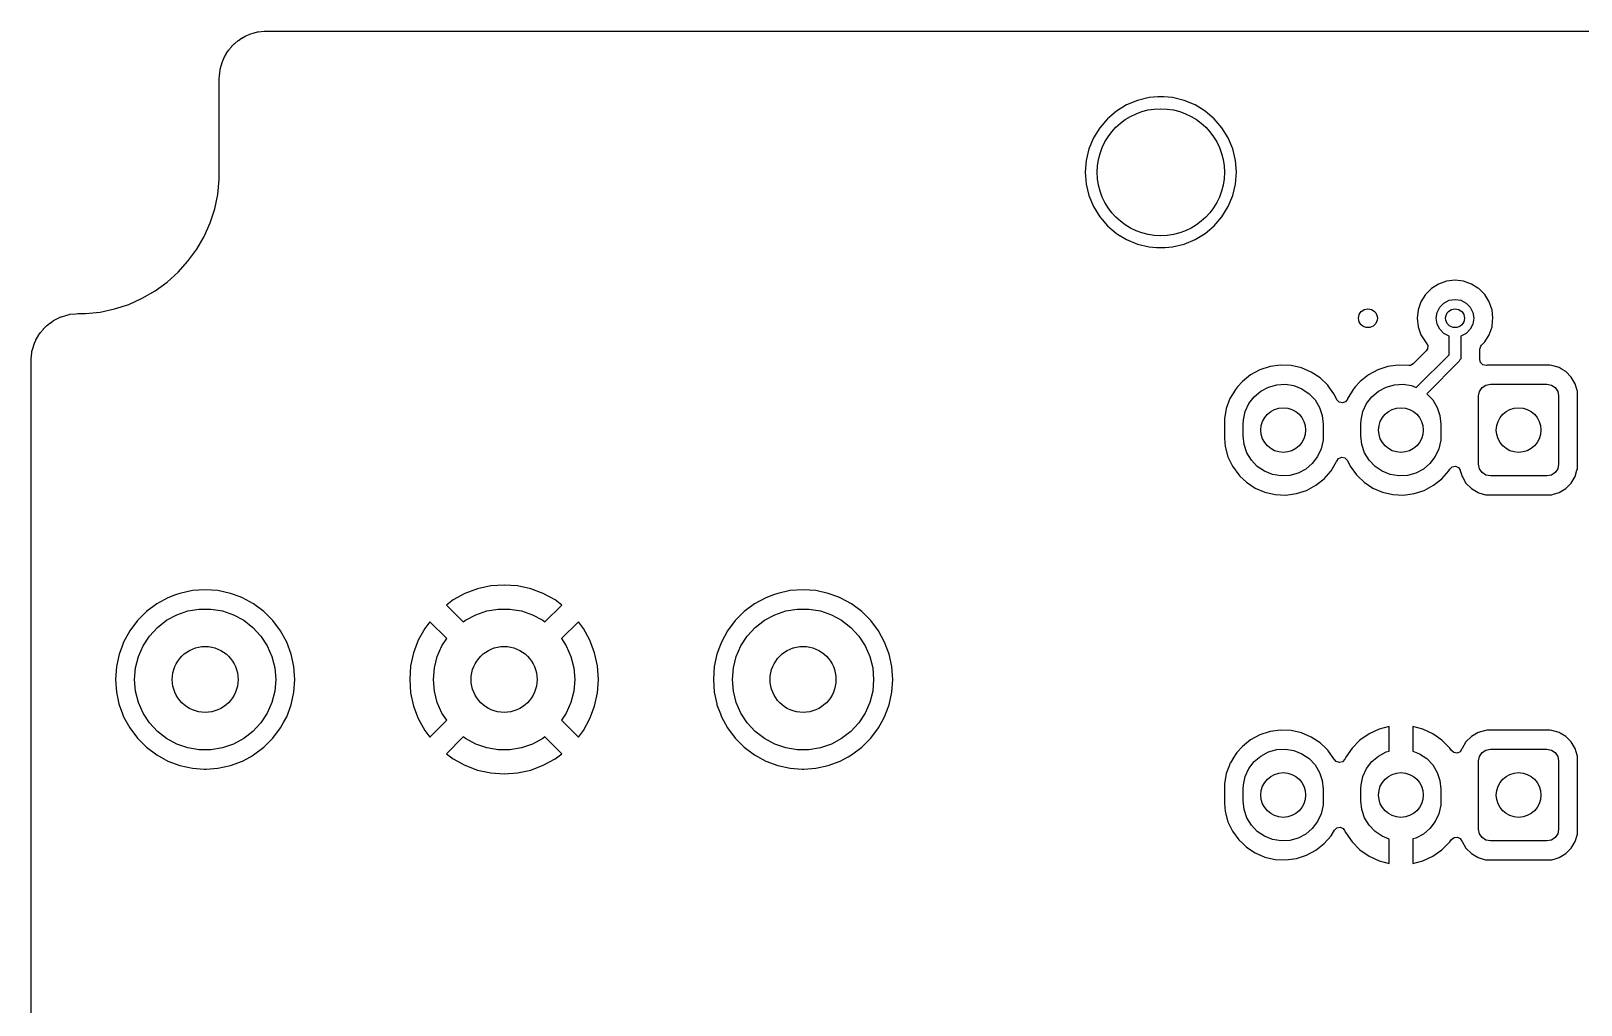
# Model space of a CAD drawing. Extents: x 0.71 to 7.56, y -5.16 to -0.79.
# Drawn here: x 0.709 to 2.005, y -1.602 to -0.787 of the extents above; entities that cross this region are included whole.
import ezdxf

# ---------------------------------------------------------------- set-up
doc = ezdxf.new("R2010")
doc.units = 0
doc.header["$MEASUREMENT"] = 0
doc.layers.add('BLACK', color=7, linetype='CONTINUOUS')

msp = doc.modelspace()

# ---------------------------------------------------------------- linework, layer by layer
at = {"layer": 'BLACK', "linetype": 'CONTINUOUS'}
for p, q in [((0.888368, -0.791513), (0.891025, -0.790274)), ((0.891025, -0.790274), (0.89167, -0.790027)), ((0.89167, -0.790027), (0.895341, -0.788913)), ((0.895341, -0.788913), (0.897965, -0.78821)), ((0.897965, -0.78821), (0.898749, -0.788068)), ((0.898749, -0.788068), (0.903722, -0.787578)), ((0.903722, -0.787578), (0.905406, -0.787431)), ((0.905406, -0.787431), (0.905618, -0.787421)), ((0.905618, -0.787421), (3.14472, -0.787421)), ((0.872805, -0.805138), (0.874055, -0.803353)), ((0.874055, -0.803353), (0.874166, -0.803206)), ((0.874166, -0.803206), (0.876501, -0.800361)), ((0.876501, -0.800361), (0.87666, -0.800185)), ((0.87666, -0.800185), (0.878926, -0.79792)), ((0.878926, -0.79792), (0.879101, -0.797761)), ((0.879101, -0.797761), (0.881946, -0.795426)), ((0.881946, -0.795426), (0.882093, -0.795315)), ((0.882093, -0.795315), (0.884698, -0.79349)), ((0.884698, -0.79349), (0.884947, -0.793337)), ((0.884947, -0.793337), (0.888254, -0.79157)), ((0.888254, -0.79157), (0.888368, -0.791513)), ((0.86695, -0.819225), (0.867654, -0.816601)), ((0.867654, -0.816601), (0.868767, -0.81293)), ((0.868767, -0.81293), (0.869014, -0.812285)), ((0.869014, -0.812285), (0.870253, -0.809628)), ((0.870253, -0.809628), (0.87031, -0.809514)), ((0.87031, -0.809514), (0.872077, -0.806207)), ((0.872077, -0.806207), (0.872231, -0.805958)), ((0.872231, -0.805958), (0.872805, -0.805138)), ((0.866161, -0.826878), (0.866171, -0.826665)), ((0.866161, -0.905492), (0.866161, -0.826878)), ((0.866171, -0.826665), (0.86627, -0.825531)), ((0.86627, -0.825531), (0.866318, -0.824982)), ((0.866318, -0.824982), (0.866808, -0.820009)), ((0.866808, -0.820009), (0.86695, -0.819225)), ((1.65107, -0.8425), (1.64366, -0.843083)), ((1.65602, -0.8425), (1.65107, -0.8425)), ((1.65107, -0.8425), (1.65107, -0.8425)), ((1.66343, -0.843083), (1.65602, -0.8425)), ((1.65602, -0.8425), (1.65602, -0.8425)), ((1.61639, -0.854376), (1.60885, -0.860818)), ((1.62485, -0.849194), (1.61639, -0.854376)), ((1.61639, -0.854376), (1.61639, -0.854376)), ((1.63401, -0.845399), (1.62485, -0.849194)), ((1.64366, -0.843083), (1.63401, -0.845399)), ((1.67308, -0.845399), (1.66343, -0.843083)), ((1.68224, -0.849194), (1.67308, -0.845399)), ((1.6907, -0.854376), (1.68224, -0.849194)), ((1.69266, -0.856058), (1.6907, -0.854376)), ((1.6907, -0.854376), (1.6907, -0.854376)), ((1.60241, -0.86836), (1.59723, -0.876817)), ((1.60885, -0.860818), (1.60241, -0.86836)), ((1.60241, -0.86836), (1.60241, -0.86836)), ((1.69824, -0.860818), (1.69266, -0.856058)), ((1.69994, -0.862812), (1.69824, -0.860818)), ((1.70468, -0.86836), (1.69994, -0.862812)), ((1.70986, -0.876817), (1.70468, -0.86836)), ((1.70468, -0.86836), (1.70468, -0.86836)), ((1.59723, -0.876817), (1.59343, -0.88598)), ((1.71206, -0.882131), (1.70986, -0.876817)), ((1.59343, -0.88598), (1.59111, -0.895624)), ((1.71366, -0.88598), (1.71206, -0.882131)), ((1.71597, -0.895624), (1.71366, -0.88598)), ((0.866161, -0.905512), (0.866161, -0.905492)), ((0.866161, -0.911703), (0.866161, -0.905512)), ((1.59111, -0.895624), (1.59034, -0.905512)), ((1.59034, -0.905512), (1.59111, -0.9154)), ((1.71675, -0.905512), (1.71597, -0.895624)), ((1.71597, -0.9154), (1.71675, -0.905512)), ((0.864867, -0.924017), (0.866161, -0.911703)), ((1.59111, -0.9154), (1.59343, -0.925044)), ((1.71366, -0.925044), (1.71597, -0.9154)), ((0.862293, -0.936128), (0.864867, -0.924017)), ((1.59343, -0.925044), (1.59723, -0.934207)), ((1.70986, -0.934207), (1.71366, -0.925044)), ((0.858467, -0.947904), (0.862293, -0.936128)), ((1.59723, -0.934207), (1.60241, -0.942664)), ((1.60241, -0.942664), (1.60241, -0.942664)), ((1.60241, -0.942664), (1.6044, -0.945001)), ((1.6044, -0.945001), (1.60885, -0.950206)), ((1.69824, -0.950206), (1.70468, -0.942664)), ((1.70468, -0.942664), (1.70986, -0.934207)), ((0.84724, -0.969938), (0.85343, -0.959215)), ((0.85343, -0.959215), (0.858467, -0.947904)), ((1.60885, -0.950206), (1.61282, -0.953598)), ((1.61282, -0.953598), (1.61639, -0.956647)), ((1.61639, -0.956647), (1.61639, -0.956647)), ((1.61639, -0.956647), (1.61719, -0.957137)), ((1.61719, -0.957137), (1.62485, -0.961829)), ((1.68224, -0.961829), (1.6907, -0.956647)), ((1.6907, -0.956647), (1.69824, -0.950206)), ((0.839962, -0.979955), (0.84724, -0.969938)), ((1.62485, -0.961829), (1.63401, -0.965625)), ((1.63401, -0.965625), (1.64366, -0.96794)), ((1.64366, -0.96794), (1.6498, -0.968424)), ((1.6498, -0.968424), (1.65107, -0.968524)), ((1.65107, -0.968524), (1.65107, -0.968524)), ((1.65107, -0.968524), (1.65602, -0.968524)), ((1.65602, -0.968524), (1.65719, -0.968432)), ((1.65719, -0.968432), (1.66343, -0.96794)), ((1.66343, -0.96794), (1.67308, -0.965625)), ((1.67308, -0.965625), (1.68224, -0.961829)), ((0.831677, -0.989157), (0.839962, -0.979955)), ((0.812458, -1.00472), (0.822475, -0.997442)), ((0.822475, -0.997442), (0.831677, -0.989157)), ((1.89253, -0.996639), (1.88583, -0.998985)), ((1.89959, -0.995844), (1.89253, -0.996639)), ((1.89253, -0.996639), (1.89253, -0.996639)), ((1.90664, -0.996639), (1.89959, -0.995844)), ((1.89959, -0.995844), (1.89959, -0.995844)), ((1.91335, -0.998985), (1.90664, -0.996639)), ((1.90664, -0.996639), (1.90664, -0.996639)), ((0.790424, -1.01595), (0.801735, -1.01091)), ((0.801735, -1.01091), (0.812458, -1.00472)), ((1.87479, -1.00778), (1.87101, -1.0138)), ((1.87981, -1.00276), (1.87479, -1.00778)), ((1.88583, -0.998985), (1.87981, -1.00276)), ((1.91864, -1.00231), (1.91335, -0.998985)), ((1.91936, -1.00276), (1.91864, -1.00231)), ((1.92438, -1.00778), (1.91936, -1.00276)), ((1.92614, -1.01058), (1.92438, -1.00778)), ((1.92791, -1.01339), (1.92614, -1.01058)), ((0.741269, -1.02429), (0.746242, -1.0238)), ((0.746242, -1.0238), (0.747925, -1.02365)), ((0.747925, -1.02365), (0.748138, -1.02364)), ((0.748138, -1.02364), (0.754222, -1.02364)), ((0.754222, -1.02364), (0.766536, -1.02235)), ((0.754222, -1.02364), (0.754222, -1.02364)), ((0.766536, -1.02235), (0.778648, -1.01977)), ((0.778648, -1.01977), (0.790424, -1.01595)), ((1.86867, -1.0205), (1.86787, -1.02756)), ((1.87101, -1.0138), (1.86867, -1.0205)), ((1.86867, -1.0205), (1.86867, -1.0205)), ((1.88384, -1.02756), (1.88461, -1.02269)), ((1.88461, -1.02269), (1.88685, -1.0183)), ((1.88685, -1.0183), (1.89033, -1.01482)), ((1.89033, -1.01482), (1.89472, -1.01258)), ((1.89472, -1.01258), (1.89959, -1.01181)), ((1.89959, -1.01181), (1.90445, -1.01258)), ((1.90445, -1.01258), (1.90884, -1.01482)), ((1.90884, -1.01482), (1.91233, -1.0183)), ((1.91233, -1.0183), (1.91456, -1.02269)), ((1.91456, -1.02269), (1.91533, -1.02756)), ((1.92816, -1.0138), (1.92791, -1.01339)), ((1.92957, -1.01782), (1.92816, -1.0138)), ((1.93051, -1.0205), (1.92957, -1.01782)), ((1.9313, -1.02756), (1.93051, -1.0205)), ((1.93051, -1.0205), (1.93051, -1.0205)), ((0.716686, -1.03943), (0.719021, -1.03658)), ((0.719021, -1.03658), (0.71918, -1.03641)), ((0.71918, -1.03641), (0.721445, -1.03414)), ((0.721445, -1.03414), (0.721621, -1.03398)), ((0.721621, -1.03398), (0.724465, -1.03165)), ((0.724465, -1.03165), (0.724612, -1.03154)), ((0.724612, -1.03154), (0.727218, -1.02971)), ((0.727218, -1.02971), (0.727467, -1.02956)), ((0.727467, -1.02956), (0.730774, -1.02779)), ((0.730774, -1.02779), (0.730888, -1.02773)), ((0.730888, -1.02773), (0.733545, -1.02649)), ((0.733545, -1.02649), (0.73419, -1.02625)), ((0.73419, -1.02625), (0.73786, -1.02513)), ((0.73786, -1.02513), (0.740485, -1.02443)), ((0.740485, -1.02443), (0.741269, -1.02429)), ((1.86787, -1.02756), (1.86787, -1.02756)), ((1.86787, -1.02756), (1.86867, -1.03462)), ((1.86867, -1.03462), (1.86867, -1.03462)), ((1.86867, -1.03462), (1.87101, -1.04132)), ((1.88461, -1.03243), (1.88384, -1.02756)), ((1.88685, -1.03682), (1.88461, -1.03243)), ((1.89033, -1.0403), (1.88685, -1.03682)), ((1.91233, -1.03682), (1.90884, -1.0403)), ((1.91456, -1.03243), (1.91233, -1.03682)), ((1.91533, -1.02756), (1.91456, -1.03243)), ((1.92816, -1.04132), (1.93051, -1.03462)), ((1.93051, -1.03462), (1.93106, -1.02971)), ((1.93106, -1.02971), (1.9313, -1.02756)), ((1.9313, -1.02756), (1.9313, -1.02756)), ((0.710173, -1.05282), (0.711287, -1.04915)), ((0.711287, -1.04915), (0.711534, -1.04851)), ((0.711534, -1.04851), (0.712772, -1.04585)), ((0.712772, -1.04585), (0.71283, -1.04573)), ((0.71283, -1.04573), (0.714597, -1.04243)), ((0.714597, -1.04243), (0.71475, -1.04218)), ((0.71475, -1.04218), (0.716575, -1.03957)), ((0.716575, -1.03957), (0.716686, -1.03943)), ((1.87101, -1.04132), (1.87479, -1.04733)), ((1.87479, -1.04733), (1.87547, -1.04801)), ((1.87547, -1.04801), (1.87679, -1.05043)), ((1.89467, -1.04251), (1.89033, -1.0403)), ((1.89467, -1.05802), (1.89467, -1.04251)), ((1.90884, -1.0403), (1.90451, -1.04251)), ((1.90451, -1.04251), (1.90451, -1.06006)), ((1.92171, -1.05001), (1.92257, -1.04915)), ((1.92257, -1.04915), (1.92438, -1.04733)), ((1.92438, -1.04733), (1.92816, -1.04132)), ((0.708681, -1.0631), (0.70869, -1.06289)), ((0.70869, -1.06289), (0.708838, -1.0612)), ((0.708838, -1.0612), (0.709021, -1.05935)), ((0.709021, -1.05935), (0.709327, -1.05623)), ((0.709327, -1.05623), (0.70947, -1.05545)), ((0.70947, -1.05545), (0.710173, -1.05282)), ((1.87547, -1.05492), (1.86465, -1.06573)), ((1.86722, -1.08547), (1.89467, -1.05802)), ((1.87659, -1.05317), (1.87547, -1.05492)), ((1.87679, -1.05043), (1.87659, -1.05317)), ((1.90365, -1.06247), (1.90307, -1.06354)), ((1.90431, -1.06145), (1.90365, -1.06247)), ((1.90434, -1.0612), (1.90431, -1.06145)), ((1.9044, -1.06111), (1.90434, -1.0612)), ((1.90451, -1.06006), (1.90438, -1.06093)), ((1.90438, -1.06093), (1.9044, -1.06111)), ((1.92028, -1.05346), (1.92105, -1.05082)), ((1.92028, -1.05787), (1.92028, -1.05346)), ((1.92035, -1.0587), (1.92028, -1.05787)), ((1.92028, -1.06124), (1.92029, -1.061)), ((1.92028, -1.06212), (1.92028, -1.06124)), ((1.92089, -1.06449), (1.92028, -1.06212)), ((1.92029, -1.061), (1.92046, -1.05935)), ((1.92046, -1.05935), (1.92035, -1.0587)), ((1.92105, -1.05082), (1.92171, -1.05001)), ((0.708681, -1.12819), (0.708681, -1.0631)), ((1.72867, -1.07489), (1.72175, -1.08041)), ((1.73648, -1.07069), (1.72867, -1.07489)), ((1.72867, -1.07489), (1.72867, -1.07489)), ((1.74491, -1.06795), (1.73648, -1.07069)), ((1.75369, -1.06676), (1.74491, -1.06795)), ((1.74491, -1.06795), (1.74491, -1.06795)), ((1.74491, -1.06795), (1.74491, -1.06795)), ((1.76254, -1.06716), (1.75369, -1.06676)), ((1.75369, -1.06676), (1.75369, -1.06676)), ((1.75369, -1.06676), (1.75369, -1.06676)), ((1.77118, -1.06913), (1.76254, -1.06716)), ((1.76254, -1.06716), (1.76254, -1.06716)), ((1.76254, -1.06716), (1.76254, -1.06716)), ((1.76254, -1.06716), (1.76254, -1.06716)), ((1.76254, -1.06716), (1.76254, -1.06716)), ((1.77933, -1.07261), (1.77118, -1.06913)), ((1.77118, -1.06913), (1.77118, -1.06913)), ((1.78673, -1.07749), (1.77933, -1.07261)), ((1.8271, -1.07489), (1.82017, -1.08041)), ((1.8349, -1.07069), (1.8271, -1.07489)), ((1.8271, -1.07489), (1.8271, -1.07489)), ((1.84333, -1.06795), (1.8349, -1.07069)), ((1.85211, -1.06676), (1.84333, -1.06795)), ((1.84333, -1.06795), (1.84333, -1.06795)), ((1.84333, -1.06795), (1.84333, -1.06795)), ((1.86098, -1.06716), (1.85211, -1.06676)), ((1.85211, -1.06676), (1.85211, -1.06676)), ((1.85211, -1.06676), (1.85211, -1.06676)), ((1.86224, -1.06705), (1.86098, -1.06716)), ((1.86465, -1.06573), (1.86224, -1.06705)), ((1.90307, -1.06354), (1.87598, -1.09063)), ((1.92285, -1.06642), (1.92089, -1.06449)), ((1.92554, -1.06699), (1.92285, -1.06642)), ((1.92655, -1.06691), (1.92554, -1.06699)), ((1.97896, -1.06691), (1.92655, -1.06691)), ((1.92655, -1.06691), (1.92655, -1.06691)), ((1.98042, -1.06702), (1.97896, -1.06691)), ((1.97896, -1.06691), (1.97896, -1.06691)), ((1.98663, -1.06883), (1.98042, -1.06702)), ((1.98042, -1.06702), (1.98042, -1.06702)), ((1.98912, -1.0703), (1.98663, -1.06883)), ((1.98663, -1.06883), (1.98663, -1.06883)), ((1.98663, -1.06883), (1.98663, -1.06883)), ((1.98663, -1.06883), (1.98663, -1.06883)), ((1.9922, -1.07212), (1.98912, -1.0703)), ((1.99677, -1.0767), (1.9922, -1.07212)), ((1.9922, -1.07212), (1.9922, -1.07212)), ((1.71591, -1.08709), (1.71421, -1.08993)), ((1.7177, -1.08504), (1.71591, -1.08709)), ((1.72175, -1.08041), (1.7177, -1.08504)), ((1.73161, -1.09313), (1.73713, -1.08844)), ((1.73713, -1.08844), (1.74352, -1.08505)), ((1.74352, -1.08505), (1.75049, -1.08312)), ((1.75049, -1.08312), (1.75772, -1.08273)), ((1.75772, -1.08273), (1.76486, -1.0839)), ((1.76486, -1.0839), (1.77158, -1.08658)), ((1.77158, -1.08658), (1.77757, -1.09064)), ((1.79313, -1.08362), (1.78673, -1.07749)), ((1.79416, -1.08504), (1.79313, -1.08362)), ((1.79313, -1.08362), (1.79313, -1.08362)), ((1.79834, -1.09079), (1.79416, -1.08504)), ((1.81434, -1.08709), (1.81264, -1.08993)), ((1.81613, -1.08504), (1.81434, -1.08709)), ((1.82017, -1.08041), (1.81613, -1.08504)), ((1.83004, -1.09313), (1.83555, -1.08844)), ((1.83555, -1.08844), (1.84194, -1.08505)), ((1.84194, -1.08505), (1.84892, -1.08312)), ((1.84892, -1.08312), (1.85614, -1.08273)), ((1.85614, -1.08273), (1.86328, -1.0839)), ((1.86328, -1.0839), (1.86722, -1.08547)), ((1.91929, -1.09252), (1.92004, -1.08875)), ((1.92004, -1.08875), (1.92217, -1.08556)), ((1.92217, -1.08556), (1.92537, -1.08343)), ((1.92537, -1.08343), (1.92913, -1.08268)), ((1.92913, -1.08268), (1.97638, -1.08268)), ((1.97638, -1.08268), (1.98014, -1.08343)), ((1.98014, -1.08343), (1.98334, -1.08556)), ((1.98334, -1.08556), (1.98547, -1.08875)), ((1.98547, -1.08875), (1.98622, -1.09252)), ((2.00007, -1.08227), (1.99677, -1.0767)), ((1.99677, -1.0767), (1.99677, -1.0767)), ((1.99677, -1.0767), (1.99677, -1.0767)), ((2.00174, -1.08803), (2.00007, -1.08227)), ((2.00007, -1.08227), (2.00007, -1.08227)), ((2.00007, -1.08227), (2.00007, -1.08227)), ((2.00187, -1.08848), (2.00174, -1.08803)), ((2.00191, -1.08897), (2.00187, -1.08848)), ((1.71137, -1.09469), (1.70826, -1.10299)), ((1.71421, -1.08993), (1.71137, -1.09469)), ((1.71137, -1.09469), (1.71137, -1.09469)), ((1.72419, -1.10546), (1.72723, -1.09889)), ((1.72723, -1.09889), (1.73161, -1.09313)), ((1.77757, -1.09064), (1.78255, -1.09589)), ((1.78255, -1.09589), (1.78628, -1.10209)), ((1.80065, -1.09558), (1.79834, -1.09079)), ((1.80075, -1.09579), (1.80065, -1.09558)), ((1.8027, -1.09774), (1.80075, -1.09579)), ((1.80538, -1.09833), (1.8027, -1.09774)), ((1.80796, -1.09737), (1.80538, -1.09833)), ((1.80961, -1.09517), (1.80796, -1.09737)), ((1.80979, -1.09469), (1.80961, -1.09517)), ((1.81264, -1.08993), (1.80979, -1.09469)), ((1.80979, -1.09469), (1.80979, -1.09469)), ((1.82262, -1.10546), (1.82566, -1.09889)), ((1.82566, -1.09889), (1.83004, -1.09313)), ((1.87598, -1.09063), (1.876, -1.09064)), ((1.876, -1.09064), (1.88097, -1.09589)), ((1.88097, -1.09589), (1.8847, -1.10209)), ((1.91929, -1.14961), (1.91929, -1.09252)), ((1.98622, -1.09252), (1.98622, -1.14961)), ((2.00199, -1.08993), (2.00191, -1.08897)), ((2.00199, -1.11811), (2.00199, -1.08993)), ((1.70826, -1.10299), (1.70667, -1.11171)), ((1.70667, -1.11171), (1.70667, -1.12819)), ((1.72244, -1.11614), (1.72264, -1.11252)), ((1.72264, -1.11252), (1.72419, -1.10546)), ((1.78628, -1.10209), (1.78859, -1.10895)), ((1.78859, -1.10895), (1.78937, -1.11614)), ((1.82087, -1.11614), (1.82106, -1.11252)), ((1.82106, -1.11252), (1.82262, -1.10546)), ((1.8847, -1.10209), (1.88701, -1.10895)), ((1.88701, -1.10895), (1.8878, -1.11614)), ((1.72244, -1.12598), (1.72244, -1.11614)), ((1.72322, -1.13318), (1.72244, -1.12598)), ((1.78937, -1.12598), (1.78917, -1.1296)), ((1.78937, -1.11614), (1.78937, -1.12598)), ((1.82087, -1.12598), (1.82087, -1.11614)), ((1.82165, -1.13318), (1.82087, -1.12598)), ((1.8878, -1.12598), (1.8876, -1.1296)), ((1.8878, -1.11614), (1.8878, -1.12598)), ((2.00199, -1.15219), (2.00199, -1.11811)), ((0.708681, -1.32953), (0.708681, -1.12819)), ((1.70667, -1.12819), (1.70727, -1.13481)), ((1.70727, -1.13481), (1.70727, -1.13481)), ((1.70727, -1.13481), (1.70963, -1.14335)), ((1.72553, -1.14004), (1.72322, -1.13318)), ((1.72926, -1.14624), (1.72553, -1.14004)), ((1.78762, -1.13667), (1.78458, -1.14324)), ((1.78917, -1.1296), (1.78762, -1.13667)), ((1.82396, -1.14004), (1.82165, -1.13318)), ((1.82769, -1.14624), (1.82396, -1.14004)), ((1.88604, -1.13667), (1.88301, -1.14324)), ((1.8876, -1.1296), (1.88604, -1.13667)), ((1.70963, -1.14335), (1.70963, -1.14335)), ((1.70963, -1.14335), (1.71347, -1.15134)), ((1.71347, -1.15134), (1.71347, -1.15134)), ((1.71347, -1.15134), (1.71868, -1.15851)), ((1.73424, -1.15149), (1.72926, -1.14624)), ((1.74023, -1.15555), (1.73424, -1.15149)), ((1.7802, -1.149), (1.77469, -1.15368)), ((1.78458, -1.14324), (1.7802, -1.149)), ((1.7959, -1.15504), (1.80044, -1.14743)), ((1.80044, -1.14743), (1.80062, -1.14695)), ((1.80062, -1.14695), (1.80227, -1.14475)), ((1.80227, -1.14475), (1.80485, -1.1438)), ((1.80485, -1.1438), (1.80754, -1.14439)), ((1.80754, -1.14439), (1.80948, -1.14634)), ((1.80948, -1.14634), (1.80959, -1.14655)), ((1.80959, -1.14655), (1.8119, -1.15134)), ((1.8119, -1.15134), (1.8119, -1.15134)), ((1.8119, -1.15134), (1.81711, -1.15851)), ((1.83267, -1.15149), (1.82769, -1.14624)), ((1.83866, -1.15555), (1.83267, -1.15149)), ((1.87863, -1.149), (1.87311, -1.15368)), ((1.88301, -1.14324), (1.87863, -1.149)), ((1.89511, -1.15372), (1.89713, -1.15185)), ((1.89713, -1.15185), (1.89984, -1.15137)), ((1.89984, -1.15137), (1.90238, -1.15243)), ((1.90238, -1.15243), (1.90394, -1.15469)), ((1.92004, -1.15337), (1.91929, -1.14961)), ((1.92217, -1.15657), (1.92004, -1.15337)), ((1.98547, -1.15337), (1.98334, -1.15657)), ((1.98622, -1.14961), (1.98547, -1.15337)), ((2.00157, -1.15469), (2.00187, -1.15364)), ((2.00187, -1.15364), (2.00199, -1.15219)), ((2.00187, -1.15364), (2.00187, -1.15364)), ((1.71868, -1.15851), (1.71868, -1.15851)), ((1.71868, -1.15851), (1.71868, -1.15851)), ((1.71868, -1.15851), (1.71868, -1.15851)), ((1.71868, -1.15851), (1.71975, -1.15953)), ((1.71975, -1.15953), (1.72509, -1.16463)), ((1.72509, -1.16463), (1.73248, -1.16951)), ((1.74695, -1.15823), (1.74023, -1.15555)), ((1.75409, -1.1594), (1.74695, -1.15823)), ((1.76132, -1.15901), (1.75409, -1.1594)), ((1.76829, -1.15707), (1.76132, -1.15901)), ((1.77469, -1.15368), (1.76829, -1.15707)), ((1.78314, -1.16724), (1.79007, -1.16171)), ((1.79007, -1.16171), (1.7959, -1.15504)), ((1.81711, -1.15851), (1.81711, -1.15851)), ((1.81711, -1.15851), (1.81711, -1.15851)), ((1.81711, -1.15851), (1.81711, -1.15851)), ((1.81711, -1.15851), (1.81818, -1.15953)), ((1.81818, -1.15953), (1.82351, -1.16463)), ((1.82351, -1.16463), (1.83091, -1.16951)), ((1.84538, -1.15823), (1.83866, -1.15555)), ((1.85252, -1.1594), (1.84538, -1.15823)), ((1.85974, -1.15901), (1.85252, -1.1594)), ((1.86672, -1.15707), (1.85974, -1.15901)), ((1.87311, -1.15368), (1.86672, -1.15707)), ((1.88156, -1.16724), (1.88849, -1.16171)), ((1.88849, -1.16171), (1.89432, -1.15504)), ((1.89432, -1.15504), (1.89511, -1.15372)), ((1.90394, -1.15469), (1.90399, -1.15486)), ((1.90399, -1.15486), (1.90544, -1.15986)), ((1.90544, -1.15986), (1.90544, -1.15986)), ((1.90544, -1.15986), (1.90544, -1.15986)), ((1.90544, -1.15986), (1.906, -1.1608)), ((1.906, -1.1608), (1.90874, -1.16543)), ((1.90874, -1.16543), (1.90874, -1.16543)), ((1.90874, -1.16543), (1.91331, -1.17)), ((1.92537, -1.1587), (1.92217, -1.15657)), ((1.92913, -1.15945), (1.92537, -1.1587)), ((1.97638, -1.15945), (1.92913, -1.15945)), ((1.98014, -1.1587), (1.97638, -1.15945)), ((1.98334, -1.15657), (1.98014, -1.1587)), ((1.9922, -1.17), (1.99677, -1.16543)), ((1.99677, -1.16543), (2.00007, -1.15986)), ((2.00007, -1.15986), (2.00157, -1.15469)), ((1.73248, -1.16951), (1.74063, -1.173)), ((1.74063, -1.173), (1.74063, -1.173)), ((1.74063, -1.173), (1.74063, -1.173)), ((1.74063, -1.173), (1.74927, -1.17497)), ((1.74927, -1.17497), (1.75812, -1.17537)), ((1.75812, -1.17537), (1.7669, -1.17418)), ((1.7669, -1.17418), (1.77533, -1.17144)), ((1.77533, -1.17144), (1.78314, -1.16724)), ((1.83091, -1.16951), (1.83906, -1.173)), ((1.83906, -1.173), (1.83906, -1.173)), ((1.83906, -1.173), (1.83906, -1.173)), ((1.83906, -1.173), (1.8477, -1.17497)), ((1.8477, -1.17497), (1.85655, -1.17537)), ((1.85655, -1.17537), (1.86533, -1.17418)), ((1.86533, -1.17418), (1.87376, -1.17144)), ((1.87376, -1.17144), (1.88156, -1.16724)), ((1.91331, -1.17), (1.91331, -1.17)), ((1.91331, -1.17), (1.91331, -1.17)), ((1.91331, -1.17), (1.91888, -1.1733)), ((1.91888, -1.1733), (1.91939, -1.17344)), ((1.91939, -1.17344), (1.9251, -1.1751)), ((1.9251, -1.1751), (1.9251, -1.1751)), ((1.9251, -1.1751), (1.9251, -1.1751)), ((1.9251, -1.1751), (1.92558, -1.17514)), ((1.92558, -1.17514), (1.92655, -1.17522)), ((1.92655, -1.17522), (1.92655, -1.17522)), ((1.92655, -1.17522), (1.97896, -1.17522)), ((1.97896, -1.17522), (1.97969, -1.17516)), ((1.97969, -1.17516), (1.98042, -1.1751)), ((1.98042, -1.1751), (1.98205, -1.17463)), ((1.98042, -1.1751), (1.98042, -1.1751)), ((1.98042, -1.1751), (1.98042, -1.1751)), ((1.98205, -1.17463), (1.98663, -1.1733)), ((1.98663, -1.1733), (1.9922, -1.17)), ((0.843655, -1.25528), (0.833197, -1.25755)), ((0.854331, -1.25451), (0.843655, -1.25528)), ((0.843655, -1.25528), (0.843655, -1.25528)), ((0.865006, -1.25528), (0.854331, -1.25451)), ((0.854331, -1.25451), (0.854331, -1.25451)), ((0.865007, -1.25528), (0.865006, -1.25528)), ((0.875464, -1.25755), (0.865007, -1.25528)), ((1.08209, -1.25378), (1.07154, -1.25772)), ((1.0931, -1.25139), (1.08209, -1.25378)), ((1.10433, -1.25059), (1.0931, -1.25139)), ((1.11557, -1.25139), (1.10433, -1.25059)), ((1.10433, -1.25059), (1.10433, -1.25059)), ((1.12657, -1.25378), (1.11557, -1.25139)), ((1.13712, -1.25772), (1.12657, -1.25378)), ((1.34365, -1.25528), (1.3332, -1.25755)), ((1.34366, -1.25528), (1.34365, -1.25528)), ((1.35433, -1.25451), (1.34366, -1.25528)), ((1.36501, -1.25528), (1.35433, -1.25451)), ((1.35433, -1.25451), (1.35433, -1.25451)), ((1.37546, -1.25755), (1.36501, -1.25528)), ((1.36501, -1.25528), (1.36501, -1.25528)), ((0.813775, -1.26642), (0.805207, -1.27284)), ((0.823169, -1.26129), (0.813775, -1.26642)), ((0.813775, -1.26642), (0.813775, -1.26642)), ((0.82958, -1.2589), (0.823169, -1.26129)), ((0.833197, -1.25755), (0.82958, -1.2589)), ((0.833197, -1.25755), (0.833197, -1.25755)), ((0.833197, -1.25755), (0.833197, -1.25755)), ((0.875465, -1.25755), (0.875464, -1.25755)), ((0.875464, -1.25755), (0.875464, -1.25755)), ((0.88354, -1.26056), (0.875465, -1.25755)), ((0.885493, -1.26129), (0.88354, -1.26056)), ((0.894886, -1.26642), (0.885493, -1.26129)), ((0.885493, -1.26129), (0.885493, -1.26129)), ((0.903454, -1.27284), (0.894886, -1.26642)), ((0.894886, -1.26642), (0.894886, -1.26642)), ((0.894886, -1.26642), (0.894886, -1.26642)), ((1.06165, -1.26312), (1.05604, -1.26732)), ((1.05604, -1.26732), (1.05604, -1.26732)), ((1.05604, -1.26732), (1.07022, -1.2815)), ((1.07154, -1.25772), (1.06165, -1.26312)), ((1.06165, -1.26312), (1.06165, -1.26312)), ((1.14701, -1.26312), (1.13712, -1.25772)), ((1.13712, -1.25772), (1.13712, -1.25772)), ((1.13844, -1.2815), (1.15262, -1.26732)), ((1.15262, -1.26732), (1.14701, -1.26312)), ((1.14701, -1.26312), (1.14701, -1.26312)), ((1.15262, -1.26732), (1.15262, -1.26732)), ((1.31378, -1.26642), (1.30521, -1.27284)), ((1.32317, -1.26129), (1.31378, -1.26642)), ((1.31378, -1.26642), (1.31378, -1.26642)), ((1.32958, -1.2589), (1.32317, -1.26129)), ((1.3332, -1.25755), (1.32958, -1.2589)), ((1.3332, -1.25755), (1.3332, -1.25755)), ((1.3332, -1.25755), (1.3332, -1.25755)), ((1.38354, -1.26056), (1.37546, -1.25755)), ((1.37546, -1.25755), (1.37546, -1.25755)), ((1.37546, -1.25755), (1.37546, -1.25755)), ((1.38549, -1.26129), (1.38354, -1.26056)), ((1.39489, -1.26642), (1.38549, -1.26129)), ((1.38549, -1.26129), (1.38549, -1.26129)), ((1.40345, -1.27284), (1.39489, -1.26642)), ((1.39489, -1.26642), (1.39489, -1.26642)), ((1.39489, -1.26642), (1.39489, -1.26642)), ((0.797639, -1.2804), (0.791225, -1.28897)), ((0.805207, -1.27284), (0.797639, -1.2804)), ((0.797639, -1.2804), (0.797639, -1.2804)), ((0.805207, -1.27284), (0.805207, -1.27284)), ((0.814334, -1.28608), (0.822031, -1.28009)), ((0.822031, -1.28009), (0.830609, -1.27545)), ((0.830609, -1.27545), (0.839834, -1.27228)), ((0.839834, -1.27228), (0.849454, -1.27067)), ((0.849454, -1.27067), (0.859207, -1.27067)), ((0.859207, -1.27067), (0.868828, -1.27228)), ((0.868828, -1.27228), (0.878053, -1.27545)), ((0.878053, -1.27545), (0.886631, -1.28009)), ((0.886631, -1.28009), (0.894328, -1.28608)), ((0.903455, -1.27284), (0.903454, -1.27284)), ((0.911022, -1.2804), (0.903455, -1.27284)), ((0.903455, -1.27284), (0.903455, -1.27284)), ((0.917436, -1.28897), (0.911022, -1.2804)), ((0.911022, -1.2804), (0.911022, -1.2804)), ((0.911022, -1.2804), (0.911022, -1.2804)), ((1.04212, -1.28124), (1.03792, -1.28685)), ((1.05631, -1.29543), (1.04212, -1.28124)), ((1.04212, -1.28124), (1.04212, -1.28124)), ((1.07022, -1.2815), (1.07203, -1.28009)), ((1.07203, -1.28009), (1.08061, -1.27545)), ((1.08061, -1.27545), (1.08983, -1.27228)), ((1.08983, -1.27228), (1.09945, -1.27067)), ((1.09945, -1.27067), (1.10921, -1.27067)), ((1.10921, -1.27067), (1.11883, -1.27228)), ((1.11883, -1.27228), (1.12805, -1.27545)), ((1.12805, -1.27545), (1.13663, -1.28009)), ((1.13663, -1.28009), (1.13844, -1.2815)), ((1.16654, -1.28124), (1.15235, -1.29543)), ((1.17074, -1.28685), (1.16654, -1.28124)), ((1.29764, -1.2804), (1.29122, -1.28897)), ((1.30521, -1.27284), (1.29764, -1.2804)), ((1.29764, -1.2804), (1.29764, -1.2804)), ((1.30521, -1.27284), (1.30521, -1.27284)), ((1.31433, -1.28608), (1.32203, -1.28009)), ((1.32203, -1.28009), (1.33061, -1.27545)), ((1.33061, -1.27545), (1.33983, -1.27228)), ((1.33983, -1.27228), (1.34945, -1.27067)), ((1.34945, -1.27067), (1.35921, -1.27067)), ((1.35921, -1.27067), (1.36883, -1.27228)), ((1.36883, -1.27228), (1.37805, -1.27545)), ((1.37805, -1.27545), (1.38663, -1.28009)), ((1.38663, -1.28009), (1.39433, -1.28608)), ((1.41102, -1.2804), (1.40345, -1.27284)), ((1.40345, -1.27284), (1.40345, -1.27284)), ((1.40345, -1.27284), (1.40345, -1.27284)), ((1.41744, -1.28897), (1.41102, -1.2804)), ((1.41102, -1.2804), (1.41102, -1.2804)), ((1.41102, -1.2804), (1.41102, -1.2804)), ((0.791225, -1.28897), (0.786096, -1.29837)), ((0.791225, -1.28897), (0.791225, -1.28897)), ((0.802393, -1.30142), (0.807728, -1.29326)), ((0.807728, -1.29326), (0.814334, -1.28608)), ((0.894328, -1.28608), (0.900934, -1.29326)), ((0.900934, -1.29326), (0.906268, -1.30142)), ((0.917437, -1.28897), (0.917436, -1.28897)), ((0.922566, -1.29837), (0.917437, -1.28897)), ((0.917437, -1.28897), (0.917437, -1.28897)), ((1.03792, -1.28685), (1.03252, -1.29673)), ((1.03792, -1.28685), (1.03792, -1.28685)), ((1.05239, -1.30142), (1.05631, -1.29543)), ((1.15235, -1.29543), (1.15627, -1.30142)), ((1.17614, -1.29673), (1.17074, -1.28685)), ((1.17074, -1.28685), (1.17074, -1.28685)), ((1.29122, -1.28897), (1.2861, -1.29837)), ((1.29122, -1.28897), (1.29122, -1.28897)), ((1.30239, -1.30142), (1.30773, -1.29326)), ((1.30773, -1.29326), (1.31433, -1.28608)), ((1.39433, -1.28608), (1.40093, -1.29326)), ((1.40093, -1.29326), (1.40627, -1.30142)), ((1.42257, -1.29837), (1.41744, -1.28897)), ((1.41744, -1.28897), (1.41744, -1.28897)), ((1.41744, -1.28897), (1.41744, -1.28897)), ((0.782355, -1.30839), (0.78008, -1.31885)), ((0.784526, -1.30257), (0.782355, -1.30839)), ((0.782355, -1.30839), (0.782355, -1.30839)), ((0.782355, -1.30839), (0.782355, -1.30839)), ((0.786096, -1.29837), (0.784526, -1.30257)), ((0.798475, -1.31035), (0.802393, -1.30142)), ((0.906268, -1.30142), (0.910186, -1.31035)), ((0.926306, -1.30839), (0.922566, -1.29837)), ((0.922566, -1.29837), (0.922566, -1.29837)), ((0.922566, -1.29837), (0.922566, -1.29837)), ((0.928581, -1.31885), (0.926306, -1.30839)), ((1.02859, -1.30729), (1.02619, -1.31829)), ((1.03252, -1.29673), (1.02859, -1.30729)), ((1.04848, -1.31035), (1.05239, -1.30142)), ((1.15627, -1.30142), (1.16019, -1.31035)), ((1.18007, -1.30729), (1.17614, -1.29673)), ((1.18247, -1.31829), (1.18007, -1.30729)), ((1.28236, -1.30839), (1.28008, -1.31885)), ((1.28453, -1.30257), (1.28236, -1.30839)), ((1.28236, -1.30839), (1.28236, -1.30839)), ((1.28236, -1.30839), (1.28236, -1.30839)), ((1.2861, -1.29837), (1.28453, -1.30257)), ((1.29848, -1.31035), (1.30239, -1.30142)), ((1.40627, -1.30142), (1.41019, -1.31035)), ((1.42631, -1.30839), (1.42257, -1.29837)), ((1.42257, -1.29837), (1.42257, -1.29837)), ((1.42257, -1.29837), (1.42257, -1.29837)), ((1.42858, -1.31885), (1.42631, -1.30839)), ((0.78008, -1.31885), (0.779317, -1.32953)), ((0.78008, -1.31885), (0.78008, -1.31885)), ((0.795276, -1.32953), (0.796081, -1.31981)), ((0.796081, -1.31981), (0.798475, -1.31035)), ((0.910186, -1.31035), (0.91258, -1.31981)), ((0.91258, -1.31981), (0.913386, -1.32953)), ((0.929105, -1.32617), (0.928581, -1.31885)), ((1.02619, -1.31829), (1.02539, -1.32953)), ((1.04528, -1.32953), (1.04608, -1.31981)), ((1.04608, -1.31981), (1.04848, -1.31035)), ((1.16019, -1.31035), (1.16258, -1.31981)), ((1.16258, -1.31981), (1.16339, -1.32953)), ((1.18327, -1.32953), (1.18247, -1.31829)), ((1.28008, -1.31885), (1.27932, -1.32953)), ((1.28008, -1.31885), (1.28008, -1.31885)), ((1.29528, -1.32953), (1.29608, -1.31981)), ((1.29608, -1.31981), (1.29848, -1.31035)), ((1.41019, -1.31035), (1.41258, -1.31981)), ((1.41258, -1.31981), (1.41339, -1.32953)), ((1.4291, -1.32617), (1.42858, -1.31885)), ((0.708681, -1.43331), (0.708681, -1.32953)), ((0.779317, -1.32953), (0.779317, -1.32953)), ((0.779317, -1.32953), (0.78008, -1.3402)), ((0.796081, -1.33925), (0.795276, -1.32953)), ((0.913386, -1.32953), (0.91258, -1.33925)), ((0.928581, -1.3402), (0.929345, -1.32953)), ((0.929342, -1.32949), (0.929105, -1.32617)), ((0.929345, -1.32953), (0.929342, -1.32949)), ((0.929345, -1.32953), (0.929345, -1.32953)), ((1.02539, -1.32953), (1.02539, -1.32953)), ((1.02539, -1.32953), (1.02619, -1.34076)), ((1.04608, -1.33925), (1.04528, -1.32953)), ((1.16339, -1.32953), (1.16258, -1.33925)), ((1.18247, -1.34076), (1.18327, -1.32953)), ((1.18327, -1.32953), (1.18327, -1.32953)), ((1.27932, -1.32953), (1.27932, -1.32953)), ((1.27932, -1.32953), (1.28008, -1.3402)), ((1.29608, -1.33925), (1.29528, -1.32953)), ((1.41339, -1.32953), (1.41258, -1.33925)), ((1.42858, -1.3402), (1.42934, -1.32953)), ((1.42934, -1.32949), (1.4291, -1.32617)), ((1.42934, -1.32953), (1.42934, -1.32949)), ((0.78008, -1.3402), (0.78008, -1.3402)), ((0.78008, -1.3402), (0.782169, -1.34981)), ((0.798475, -1.3487), (0.796081, -1.33925)), ((0.91258, -1.33925), (0.910186, -1.3487)), ((0.926306, -1.35066), (0.928581, -1.3402)), ((1.02619, -1.34076), (1.02859, -1.35177)), ((1.04848, -1.3487), (1.04608, -1.33925)), ((1.16258, -1.33925), (1.16019, -1.3487)), ((1.18007, -1.35177), (1.18247, -1.34076)), ((1.28008, -1.3402), (1.28008, -1.3402)), ((1.28008, -1.3402), (1.28217, -1.34981)), ((1.29848, -1.3487), (1.29608, -1.33925)), ((1.41258, -1.33925), (1.41019, -1.3487)), ((1.42631, -1.35066), (1.42858, -1.3402)), ((0.782169, -1.34981), (0.782355, -1.35066)), ((0.782355, -1.35066), (0.785192, -1.35827)), ((0.785192, -1.35827), (0.786096, -1.36069)), ((0.786096, -1.36069), (0.791225, -1.37008)), ((0.802393, -1.35763), (0.798475, -1.3487)), ((0.807728, -1.3658), (0.802393, -1.35763)), ((0.906268, -1.35763), (0.900934, -1.3658)), ((0.910186, -1.3487), (0.906268, -1.35763)), ((0.920261, -1.36491), (0.922566, -1.36069)), ((0.922566, -1.36069), (0.926306, -1.35066)), ((0.922566, -1.36069), (0.922566, -1.36069)), ((0.922566, -1.36069), (0.922566, -1.36069)), ((1.02859, -1.35177), (1.03252, -1.36232)), ((1.05239, -1.35763), (1.04848, -1.3487)), ((1.05631, -1.36363), (1.05239, -1.35763)), ((1.15627, -1.35763), (1.15235, -1.36363)), ((1.16019, -1.3487), (1.15627, -1.35763)), ((1.17614, -1.36232), (1.18007, -1.35177)), ((1.28217, -1.34981), (1.28236, -1.35066)), ((1.28236, -1.35066), (1.28519, -1.35827)), ((1.28519, -1.35827), (1.2861, -1.36069)), ((1.2861, -1.36069), (1.29122, -1.37008)), ((1.30239, -1.35763), (1.29848, -1.3487)), ((1.30773, -1.3658), (1.30239, -1.35763)), ((1.40627, -1.35763), (1.40093, -1.3658)), ((1.41019, -1.3487), (1.40627, -1.35763)), ((1.42026, -1.36491), (1.42257, -1.36069)), ((1.42257, -1.36069), (1.42631, -1.35066)), ((1.42257, -1.36069), (1.42257, -1.36069)), ((1.42257, -1.36069), (1.42257, -1.36069)), ((0.791225, -1.37008), (0.791225, -1.37008)), ((0.791225, -1.37008), (0.791225, -1.37008)), ((0.791225, -1.37008), (0.797639, -1.37865)), ((0.814334, -1.37298), (0.807728, -1.3658)), ((0.822031, -1.37897), (0.814334, -1.37298)), ((0.894328, -1.37298), (0.886631, -1.37897)), ((0.900934, -1.3658), (0.894328, -1.37298)), ((0.911022, -1.37865), (0.917436, -1.37008)), ((0.917436, -1.37008), (0.920261, -1.36491)), ((1.03252, -1.36232), (1.03792, -1.37221)), ((1.03792, -1.37221), (1.03792, -1.37221)), ((1.03792, -1.37221), (1.04212, -1.37782)), ((1.04212, -1.37782), (1.05631, -1.36363)), ((1.15235, -1.36363), (1.16654, -1.37782)), ((1.16654, -1.37782), (1.17074, -1.37221)), ((1.17074, -1.37221), (1.17614, -1.36232)), ((1.29122, -1.37008), (1.29122, -1.37008)), ((1.29122, -1.37008), (1.29122, -1.37008)), ((1.29122, -1.37008), (1.29764, -1.37865)), ((1.31433, -1.37298), (1.30773, -1.3658)), ((1.32203, -1.37897), (1.31433, -1.37298)), ((1.39433, -1.37298), (1.38663, -1.37897)), ((1.40093, -1.3658), (1.39433, -1.37298)), ((1.41102, -1.37865), (1.41744, -1.37008)), ((1.41744, -1.37008), (1.42026, -1.36491)), ((1.74491, -1.37307), (1.73648, -1.37581)), ((1.75369, -1.37188), (1.74491, -1.37307)), ((1.74491, -1.37307), (1.74491, -1.37307)), ((1.74491, -1.37307), (1.74491, -1.37307)), ((1.76254, -1.37228), (1.75369, -1.37188)), ((1.75369, -1.37188), (1.75369, -1.37188)), ((1.75369, -1.37188), (1.75369, -1.37188)), ((1.77118, -1.37425), (1.76254, -1.37228)), ((1.76254, -1.37228), (1.76254, -1.37228)), ((1.76254, -1.37228), (1.76254, -1.37228)), ((1.76254, -1.37228), (1.76254, -1.37228)), ((1.76254, -1.37228), (1.76254, -1.37228)), ((1.83608, -1.37112), (1.82765, -1.37506)), ((1.84449, -1.36887), (1.83608, -1.37112)), ((1.83608, -1.37112), (1.83608, -1.37112)), ((1.84449, -1.38947), (1.84449, -1.36887)), ((1.84449, -1.36887), (1.84449, -1.36887)), ((1.87258, -1.37112), (1.86417, -1.36887)), ((1.86417, -1.36887), (1.86417, -1.38937)), ((1.88101, -1.37506), (1.87258, -1.37112)), ((1.87258, -1.37112), (1.87258, -1.37112)), ((1.91888, -1.37395), (1.91331, -1.37724)), ((1.9251, -1.37214), (1.91888, -1.37395)), ((1.91888, -1.37395), (1.91888, -1.37395)), ((1.92655, -1.37203), (1.9251, -1.37214)), ((1.9251, -1.37214), (1.9251, -1.37214)), ((1.97896, -1.37203), (1.92655, -1.37203)), ((1.92655, -1.37203), (1.92655, -1.37203)), ((1.98042, -1.37214), (1.97896, -1.37203)), ((1.97896, -1.37203), (1.97896, -1.37203)), ((1.98663, -1.37395), (1.98042, -1.37214)), ((1.98042, -1.37214), (1.98042, -1.37214)), ((1.98751, -1.37447), (1.98663, -1.37395)), ((1.98663, -1.37395), (1.98663, -1.37395)), ((1.98663, -1.37395), (1.98663, -1.37395)), ((1.98663, -1.37395), (1.98663, -1.37395)), ((0.797639, -1.37865), (0.797639, -1.37865)), ((0.797639, -1.37865), (0.797639, -1.37865)), ((0.797639, -1.37865), (0.805207, -1.38622)), ((0.805207, -1.38622), (0.805207, -1.38622)), ((0.805207, -1.38622), (0.805207, -1.38622)), ((0.805207, -1.38622), (0.813775, -1.39263)), ((0.830609, -1.38361), (0.822031, -1.37897)), ((0.839834, -1.38678), (0.830609, -1.38361)), ((0.849454, -1.38838), (0.839834, -1.38678)), ((0.868828, -1.38678), (0.859207, -1.38838)), ((0.878053, -1.38361), (0.868828, -1.38678)), ((0.886631, -1.37897), (0.878053, -1.38361)), ((0.894886, -1.39263), (0.903454, -1.38622)), ((0.903454, -1.38622), (0.911022, -1.37865)), ((1.04212, -1.37782), (1.04212, -1.37782)), ((1.07022, -1.37756), (1.05604, -1.39174)), ((1.07203, -1.37897), (1.07022, -1.37756)), ((1.08061, -1.38361), (1.07203, -1.37897)), ((1.08983, -1.38678), (1.08061, -1.38361)), ((1.09945, -1.38838), (1.08983, -1.38678)), ((1.11883, -1.38678), (1.10921, -1.38838)), ((1.12805, -1.38361), (1.11883, -1.38678)), ((1.13663, -1.37897), (1.12805, -1.38361)), ((1.13844, -1.37756), (1.13663, -1.37897)), ((1.15262, -1.39174), (1.13844, -1.37756)), ((1.16654, -1.37782), (1.16654, -1.37782)), ((1.29764, -1.37865), (1.29764, -1.37865)), ((1.29764, -1.37865), (1.29764, -1.37865)), ((1.29764, -1.37865), (1.30521, -1.38622)), ((1.30521, -1.38622), (1.30521, -1.38622)), ((1.30521, -1.38622), (1.30521, -1.38622)), ((1.30521, -1.38622), (1.31378, -1.39263)), ((1.33061, -1.38361), (1.32203, -1.37897)), ((1.33983, -1.38678), (1.33061, -1.38361)), ((1.34945, -1.38838), (1.33983, -1.38678)), ((1.36883, -1.38678), (1.35921, -1.38838)), ((1.37805, -1.38361), (1.36883, -1.38678)), ((1.38663, -1.37897), (1.37805, -1.38361)), ((1.39489, -1.39263), (1.40345, -1.38622)), ((1.40345, -1.38622), (1.41102, -1.37865)), ((1.72175, -1.38553), (1.71721, -1.39073)), ((1.72867, -1.38001), (1.72175, -1.38553)), ((1.73648, -1.37581), (1.72867, -1.38001)), ((1.72867, -1.38001), (1.72867, -1.38001)), ((1.77933, -1.37773), (1.77118, -1.37425)), ((1.77118, -1.37425), (1.77118, -1.37425)), ((1.78673, -1.38261), (1.77933, -1.37773)), ((1.79173, -1.3874), (1.78673, -1.38261)), ((1.78673, -1.38261), (1.78673, -1.38261)), ((1.81346, -1.38697), (1.80813, -1.39458)), ((1.82004, -1.38039), (1.81346, -1.38697)), ((1.81346, -1.38697), (1.81346, -1.38697)), ((1.82765, -1.37506), (1.82004, -1.38039)), ((1.82004, -1.38039), (1.82004, -1.38039)), ((1.82765, -1.37506), (1.82765, -1.37506)), ((1.88863, -1.38039), (1.88101, -1.37506)), ((1.8952, -1.38697), (1.88863, -1.38039)), ((1.89668, -1.38908), (1.8952, -1.38697)), ((1.8952, -1.38697), (1.8952, -1.38697)), ((1.90874, -1.38182), (1.90544, -1.38739)), ((1.91331, -1.37724), (1.90874, -1.38182)), ((1.90874, -1.38182), (1.90874, -1.38182)), ((1.91331, -1.37724), (1.91331, -1.37724)), ((1.9922, -1.37724), (1.98751, -1.37447)), ((1.99677, -1.38182), (1.9922, -1.37724)), ((1.9922, -1.37724), (1.9922, -1.37724)), ((2.00007, -1.38739), (1.99677, -1.38182)), ((1.99677, -1.38182), (1.99677, -1.38182)), ((1.99677, -1.38182), (1.99677, -1.38182)), ((0.813775, -1.39263), (0.813775, -1.39263)), ((0.813775, -1.39263), (0.813775, -1.39263)), ((0.813775, -1.39263), (0.823169, -1.39776)), ((0.823169, -1.39776), (0.823169, -1.39776)), ((0.823169, -1.39776), (0.823169, -1.39776)), ((0.823169, -1.39776), (0.823169, -1.39776)), ((0.823169, -1.39776), (0.833197, -1.4015)), ((0.859207, -1.38838), (0.849454, -1.38838)), ((0.875465, -1.4015), (0.885493, -1.39776)), ((0.885493, -1.39776), (0.892146, -1.39413)), ((0.885493, -1.39776), (0.885493, -1.39776)), ((0.885493, -1.39776), (0.885493, -1.39776)), ((0.892146, -1.39413), (0.894886, -1.39263)), ((1.05604, -1.39174), (1.06165, -1.39594)), ((1.06165, -1.39594), (1.06165, -1.39594)), ((1.06165, -1.39594), (1.07154, -1.40133)), ((1.10921, -1.38838), (1.09945, -1.38838)), ((1.13712, -1.40133), (1.14701, -1.39594)), ((1.14701, -1.39594), (1.15262, -1.39174)), ((1.15262, -1.39174), (1.15262, -1.39174)), ((1.31378, -1.39263), (1.31378, -1.39263)), ((1.31378, -1.39263), (1.31378, -1.39263)), ((1.31378, -1.39263), (1.32317, -1.39776)), ((1.32317, -1.39776), (1.32317, -1.39776)), ((1.32317, -1.39776), (1.32317, -1.39776)), ((1.32317, -1.39776), (1.32317, -1.39776)), ((1.32317, -1.39776), (1.3332, -1.4015)), ((1.35921, -1.38838), (1.34945, -1.38838)), ((1.37546, -1.4015), (1.38549, -1.39776)), ((1.38549, -1.39776), (1.39215, -1.39413)), ((1.38549, -1.39776), (1.38549, -1.39776)), ((1.38549, -1.39776), (1.38549, -1.39776)), ((1.39215, -1.39413), (1.39489, -1.39263)), ((1.71137, -1.39981), (1.71086, -1.40117)), ((1.71173, -1.39922), (1.71137, -1.39981)), ((1.71449, -1.39458), (1.71173, -1.39922)), ((1.71591, -1.3922), (1.71449, -1.39458)), ((1.71721, -1.39073), (1.71591, -1.3922)), ((1.72723, -1.40401), (1.73161, -1.39825)), ((1.73161, -1.39825), (1.73713, -1.39356)), ((1.73713, -1.39356), (1.74352, -1.39017)), ((1.74352, -1.39017), (1.75049, -1.38824)), ((1.75049, -1.38824), (1.75772, -1.38784)), ((1.75772, -1.38784), (1.76486, -1.38902)), ((1.76486, -1.38902), (1.77158, -1.39169)), ((1.77158, -1.39169), (1.77757, -1.39575)), ((1.77757, -1.39575), (1.78255, -1.40101)), ((1.79313, -1.38874), (1.79173, -1.3874)), ((1.79834, -1.39591), (1.79313, -1.38874)), ((1.79313, -1.38874), (1.79313, -1.38874)), ((1.79853, -1.3963), (1.79834, -1.39591)), ((1.79834, -1.39591), (1.79834, -1.39591)), ((1.80026, -1.39827), (1.79853, -1.3963)), ((1.80289, -1.39906), (1.80026, -1.39827)), ((1.80553, -1.39831), (1.80289, -1.39906)), ((1.80735, -1.39624), (1.80553, -1.39831)), ((1.80813, -1.39458), (1.80735, -1.39624)), ((1.80813, -1.39458), (1.80813, -1.39458)), ((1.82566, -1.40401), (1.83004, -1.39825)), ((1.83004, -1.39825), (1.83555, -1.39356)), ((1.83555, -1.39356), (1.84194, -1.39017)), ((1.84194, -1.39017), (1.84449, -1.38947)), ((1.86417, -1.38937), (1.87001, -1.39169)), ((1.87001, -1.39169), (1.876, -1.39575)), ((1.876, -1.39575), (1.88097, -1.40101)), ((1.89867, -1.39073), (1.89668, -1.38908)), ((1.90139, -1.39111), (1.89867, -1.39073)), ((1.90389, -1.38996), (1.90139, -1.39111)), ((1.90537, -1.38764), (1.90389, -1.38996)), ((1.90544, -1.38739), (1.90537, -1.38764)), ((1.90544, -1.38739), (1.90544, -1.38739)), ((1.91929, -1.39764), (1.92004, -1.39387)), ((1.91929, -1.45472), (1.91929, -1.39764)), ((1.92004, -1.39387), (1.92217, -1.39068)), ((1.92217, -1.39068), (1.92537, -1.38854)), ((1.92537, -1.38854), (1.92913, -1.3878)), ((1.92913, -1.3878), (1.97638, -1.3878)), ((1.97638, -1.3878), (1.98014, -1.38854)), ((1.98014, -1.38854), (1.98334, -1.39068)), ((1.98334, -1.39068), (1.98547, -1.39387)), ((1.98547, -1.39387), (1.98622, -1.39764)), ((1.98622, -1.39764), (1.98622, -1.45472)), ((2.00168, -1.39292), (2.00007, -1.38739)), ((2.00007, -1.38739), (2.00007, -1.38739)), ((2.00007, -1.38739), (2.00007, -1.38739)), ((2.00187, -1.3936), (2.00168, -1.39292)), ((2.00199, -1.39505), (2.00187, -1.3936)), ((2.00199, -1.45731), (2.00199, -1.39505)), ((0.833197, -1.4015), (0.843655, -1.40378)), ((0.843655, -1.40378), (0.853567, -1.40449)), ((0.853567, -1.40449), (0.854331, -1.40454)), ((0.854331, -1.40454), (0.855043, -1.40449)), ((0.854331, -1.40454), (0.854331, -1.40454)), ((0.854331, -1.40454), (0.854331, -1.40454)), ((0.855043, -1.40449), (0.865006, -1.40378)), ((0.865006, -1.40378), (0.875465, -1.4015)), ((1.07154, -1.40133), (1.07154, -1.40133)), ((1.07154, -1.40133), (1.08209, -1.40527)), ((1.08209, -1.40527), (1.0931, -1.40767)), ((1.0931, -1.40767), (1.10433, -1.40847)), ((1.10433, -1.40847), (1.11557, -1.40767)), ((1.10433, -1.40847), (1.10433, -1.40847)), ((1.11557, -1.40767), (1.12657, -1.40527)), ((1.12657, -1.40527), (1.13712, -1.40133)), ((1.3332, -1.4015), (1.34366, -1.40378)), ((1.34366, -1.40378), (1.35357, -1.40449)), ((1.35357, -1.40449), (1.35433, -1.40454)), ((1.35433, -1.40454), (1.35504, -1.40449)), ((1.35433, -1.40454), (1.35433, -1.40454)), ((1.35433, -1.40454), (1.35433, -1.40454)), ((1.35504, -1.40449), (1.36501, -1.40378)), ((1.36501, -1.40378), (1.37546, -1.4015)), ((1.70826, -1.40811), (1.70667, -1.41683)), ((1.71086, -1.40117), (1.70826, -1.40811)), ((1.72264, -1.41764), (1.72419, -1.41057)), ((1.72419, -1.41057), (1.72723, -1.40401)), ((1.78255, -1.40101), (1.78628, -1.40721)), ((1.78628, -1.40721), (1.78859, -1.41407)), ((1.82106, -1.41764), (1.82262, -1.41057)), ((1.82262, -1.41057), (1.82566, -1.40401)), ((1.88097, -1.40101), (1.8847, -1.40721)), ((1.8847, -1.40721), (1.88701, -1.41407)), ((1.70667, -1.41683), (1.70667, -1.43331)), ((1.72244, -1.42126), (1.72264, -1.41764)), ((1.72244, -1.4311), (1.72244, -1.42126)), ((1.78859, -1.41407), (1.78937, -1.42126)), ((1.78937, -1.42126), (1.78937, -1.4311)), ((1.82087, -1.42126), (1.82106, -1.41764)), ((1.82087, -1.4311), (1.82087, -1.42126)), ((1.88701, -1.41407), (1.8878, -1.42126)), ((1.8878, -1.42126), (1.8878, -1.4311)), ((0.708681, -1.56614), (0.708681, -1.43331)), ((1.70667, -1.43331), (1.70727, -1.43993)), ((1.72322, -1.4383), (1.72244, -1.4311)), ((1.72553, -1.44515), (1.72322, -1.4383)), ((1.78917, -1.43472), (1.78762, -1.44179)), ((1.78937, -1.4311), (1.78917, -1.43472)), ((1.82165, -1.4383), (1.82087, -1.4311)), ((1.82396, -1.44515), (1.82165, -1.4383)), ((1.8876, -1.43472), (1.88604, -1.44179)), ((1.8878, -1.4311), (1.8876, -1.43472)), ((1.70727, -1.43993), (1.70727, -1.43993)), ((1.70727, -1.43993), (1.70963, -1.44847)), ((1.70963, -1.44847), (1.70963, -1.44847)), ((1.70963, -1.44847), (1.71347, -1.45646)), ((1.72926, -1.45135), (1.72553, -1.44515)), ((1.73424, -1.45661), (1.72926, -1.45135)), ((1.78458, -1.44836), (1.7802, -1.45412)), ((1.78762, -1.44179), (1.78458, -1.44836)), ((1.82769, -1.45135), (1.82396, -1.44515)), ((1.83267, -1.45661), (1.82769, -1.45135)), ((1.88301, -1.44836), (1.87863, -1.45412)), ((1.88604, -1.44179), (1.88301, -1.44836)), ((1.71347, -1.45646), (1.71347, -1.45646)), ((1.71347, -1.45646), (1.71868, -1.46362)), ((1.71868, -1.46362), (1.71868, -1.46362)), ((1.71868, -1.46362), (1.71868, -1.46363)), ((1.71868, -1.46363), (1.71868, -1.46363)), ((1.71868, -1.46363), (1.72203, -1.46683)), ((1.74023, -1.46067), (1.73424, -1.45661)), ((1.74695, -1.46335), (1.74023, -1.46067)), ((1.75409, -1.46452), (1.74695, -1.46335)), ((1.76132, -1.46413), (1.75409, -1.46452)), ((1.76829, -1.46219), (1.76132, -1.46413)), ((1.77469, -1.4588), (1.76829, -1.46219)), ((1.7802, -1.45412), (1.77469, -1.4588)), ((1.79007, -1.46683), (1.7959, -1.46016)), ((1.7959, -1.46016), (1.79866, -1.45552)), ((1.79866, -1.45552), (1.80068, -1.45366)), ((1.80068, -1.45366), (1.80339, -1.45318)), ((1.80339, -1.45318), (1.80593, -1.45424)), ((1.80593, -1.45424), (1.80728, -1.45596)), ((1.80728, -1.45596), (1.80813, -1.45778)), ((1.80813, -1.45778), (1.80813, -1.45778)), ((1.80813, -1.45778), (1.81346, -1.4654)), ((1.83866, -1.46067), (1.83267, -1.45661)), ((1.84449, -1.46299), (1.83866, -1.46067)), ((1.84449, -1.48349), (1.84449, -1.46299)), ((1.86672, -1.46219), (1.86417, -1.4629)), ((1.86417, -1.4629), (1.86417, -1.48349)), ((1.87311, -1.4588), (1.86672, -1.46219)), ((1.87863, -1.45412), (1.87311, -1.4588)), ((1.8952, -1.4654), (1.89668, -1.46328)), ((1.89668, -1.46328), (1.89883, -1.46156)), ((1.89883, -1.46156), (1.90157, -1.46128)), ((1.90157, -1.46128), (1.90402, -1.46252)), ((1.90402, -1.46252), (1.90537, -1.46472)), ((1.90537, -1.46472), (1.90544, -1.46498)), ((1.92004, -1.45849), (1.91929, -1.45472)), ((1.92217, -1.46168), (1.92004, -1.45849)), ((1.92537, -1.46382), (1.92217, -1.46168)), ((1.92913, -1.46457), (1.92537, -1.46382)), ((1.97638, -1.46457), (1.92913, -1.46457)), ((1.98014, -1.46382), (1.97638, -1.46457)), ((1.98334, -1.46168), (1.98014, -1.46382)), ((1.98547, -1.45849), (1.98334, -1.46168)), ((1.98622, -1.45472), (1.98547, -1.45849)), ((2.00007, -1.46498), (2.00187, -1.45876)), ((2.00187, -1.45876), (2.00199, -1.45731)), ((1.72203, -1.46683), (1.72509, -1.46975)), ((1.72509, -1.46975), (1.73248, -1.47463)), ((1.73248, -1.47463), (1.74063, -1.47811)), ((1.7669, -1.47929), (1.77533, -1.47656)), ((1.77533, -1.47656), (1.78314, -1.47236)), ((1.78314, -1.47236), (1.79007, -1.46683)), ((1.81346, -1.4654), (1.81346, -1.4654)), ((1.81346, -1.4654), (1.82004, -1.47197)), ((1.82004, -1.47197), (1.82765, -1.47731)), ((1.82765, -1.47731), (1.83608, -1.48124)), ((1.87258, -1.48124), (1.88101, -1.47731)), ((1.88101, -1.47731), (1.88862, -1.47197)), ((1.88101, -1.47731), (1.88101, -1.47731)), ((1.88862, -1.47197), (1.88863, -1.47197)), ((1.88863, -1.47197), (1.8952, -1.4654)), ((1.8952, -1.4654), (1.8952, -1.4654)), ((1.90544, -1.46498), (1.90874, -1.47055)), ((1.90874, -1.47055), (1.90874, -1.47055)), ((1.90874, -1.47055), (1.91331, -1.47512)), ((1.91331, -1.47512), (1.91331, -1.47512)), ((1.91331, -1.47512), (1.91331, -1.47512)), ((1.91331, -1.47512), (1.91888, -1.47842)), ((1.98663, -1.47842), (1.9922, -1.47512)), ((1.9922, -1.47512), (1.99677, -1.47055)), ((1.99677, -1.47055), (2.00007, -1.46498)), ((1.74063, -1.47811), (1.74063, -1.47811)), ((1.74063, -1.47811), (1.74063, -1.47811)), ((1.74063, -1.47811), (1.74927, -1.48009)), ((1.74927, -1.48009), (1.75812, -1.48048)), ((1.75812, -1.48048), (1.7669, -1.47929)), ((1.83608, -1.48124), (1.83608, -1.48124)), ((1.83608, -1.48124), (1.84449, -1.48349)), ((1.86417, -1.48349), (1.87258, -1.48124)), ((1.87258, -1.48124), (1.87258, -1.48124)), ((1.91888, -1.47842), (1.92052, -1.47889)), ((1.92052, -1.47889), (1.9251, -1.48022)), ((1.9251, -1.48022), (1.9251, -1.48022)), ((1.9251, -1.48022), (1.9251, -1.48022)), ((1.9251, -1.48022), (1.92558, -1.48026)), ((1.92558, -1.48026), (1.92655, -1.48033)), ((1.92655, -1.48033), (1.92655, -1.48033)), ((1.92655, -1.48033), (1.97896, -1.48033)), ((1.97896, -1.48033), (1.97969, -1.48028)), ((1.97969, -1.48028), (1.98042, -1.48022)), ((1.98042, -1.48022), (1.98321, -1.47941)), ((1.98042, -1.48022), (1.98042, -1.48022)), ((1.98042, -1.48022), (1.98042, -1.48022)), ((1.98321, -1.47941), (1.98663, -1.47842)), ((0.708681, -1.9685), (0.708681, -1.56614))]:
    msp.add_line(p, q, dxfattribs=at)
at = {"layer": 'BLACK'}
for centre, radius in [((1.65354, -0.905512), 0.05315), ((1.82677, -1.02756), 0.007874), ((1.89959, -1.02756), 0.007874), ((1.75591, -1.12106), 0.018701), ((1.85433, -1.12106), 0.018701), ((1.95276, -1.12106), 0.018701), ((0.854331, -1.32953), 0.027559), ((1.10433, -1.32953), 0.027559), ((1.35433, -1.32953), 0.027559), ((1.75591, -1.42618), 0.018701), ((1.85433, -1.42618), 0.018701), ((1.95276, -1.42618), 0.018701)]:
    msp.add_circle(centre, radius, dxfattribs=at)

doc.saveas('drawing.dxf')
